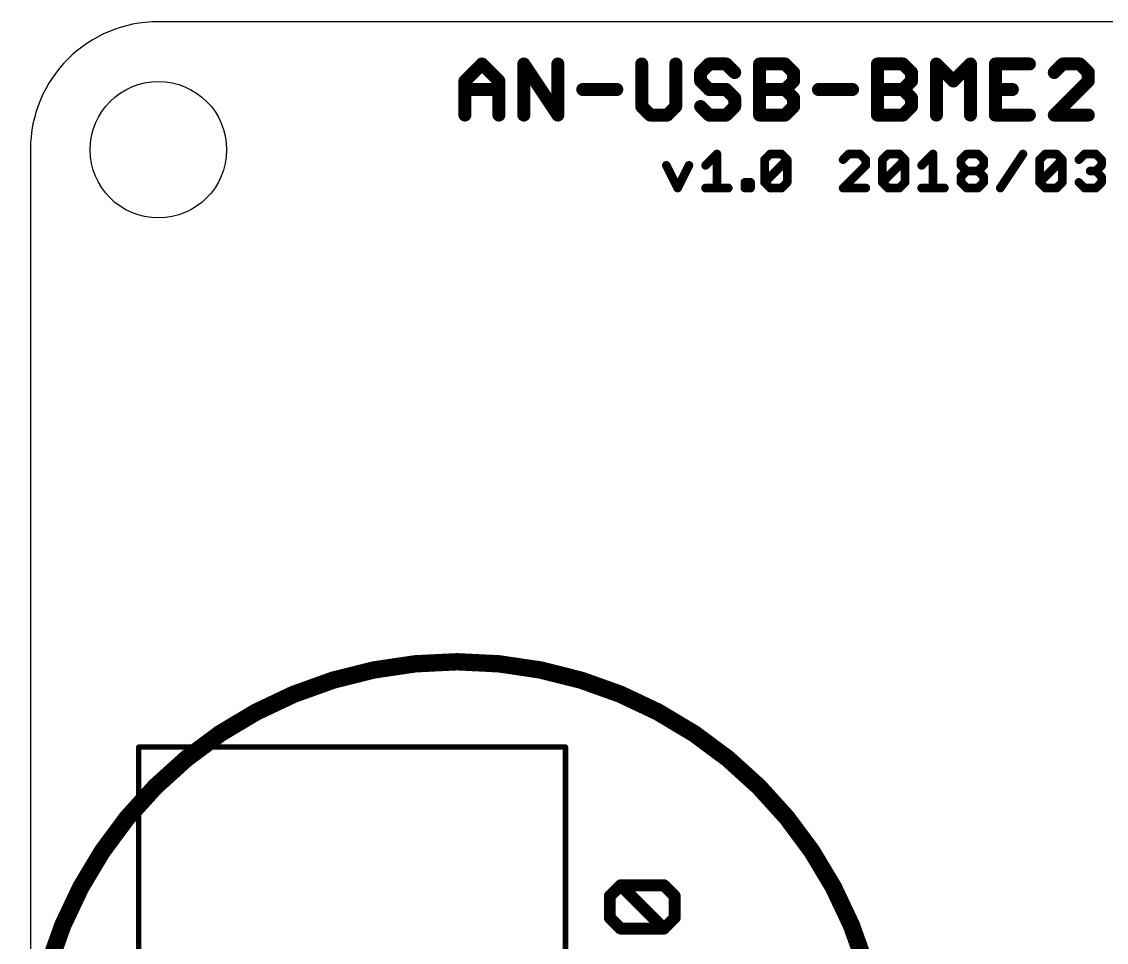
# Model space of a CAD drawing. Extents: x -0.2 to 50, y 0 to 52.7.
# Drawn here: x -0.2 to 25.21, y 28.43 to 50 of the extents above; entities that cross this region are included whole.
import ezdxf

# ---------------------------------------------------------------- set-up
doc = ezdxf.new("R2010")
doc.units = 0
doc.layers.add('20', color=30, linetype='CONTINUOUS')
doc.layers.add('21', color=253, linetype='CONTINUOUS')

msp = doc.modelspace()

# ---------------------------------------------------------------- linework, layer by layer
at = {"layer": '20'}
for p, q in [((47, 50), (3, 50)), ((0, 47), (0, 3))]:
    msp.add_line(p, q, dxfattribs=at)
msp.add_circle((3, 47), 1.6, dxfattribs=at)
msp.add_arc((3, 47), 3, 90, 180, dxfattribs=at)
at = {"layer": '21'}
for points, const_width in [([(10.1824, 48.6099), (10.5811, 49.0086)], 0.3048), ([(10.5811, 49.0086), (10.9799, 48.6099)], 0.3048), ([(11.5636, 47.8124), (11.5636, 49.0086)], 0.3048), ([(11.5636, 49.0086), (12.3611, 47.8124)], 0.3048), ([(12.3611, 47.8124), (12.3611, 49.0086)], 0.3048), ([(14.3259, 49.0086), (14.3259, 48.0118)], 0.3048), ([(15.1234, 48.0118), (15.1234, 49.0086)], 0.3048), ([(15.9065, 49.0086), (15.7071, 48.8093)], 0.3048), ([(16.3052, 49.0086), (15.9065, 49.0086)], 0.3048), ([(16.5046, 48.8093), (16.3052, 49.0086)], 0.3048), ([(17.0883, 47.8124), (17.0883, 49.0086)], 0.3048), ([(17.0883, 49.0086), (17.6864, 49.0086)], 0.3048), ([(17.6864, 49.0086), (17.8858, 48.8093)], 0.3048), ([(19.8506, 47.8124), (19.8506, 49.0086)], 0.3048), ([(19.8506, 49.0086), (20.4488, 49.0086)], 0.3048), ([(20.4488, 49.0086), (20.6481, 48.8093)], 0.3048), ([(21.2318, 47.8124), (21.2318, 49.0086)], 0.3048), ([(21.2318, 49.0086), (21.6306, 48.6099)], 0.3048), ([(21.6306, 48.6099), (22.0293, 49.0086)], 0.3048), ([(22.0293, 49.0086), (22.0293, 47.8124)], 0.3048), ([(23.4105, 49.0086), (22.613, 49.0086)], 0.3048), ([(22.613, 49.0086), (22.613, 47.8124)], 0.3048), ([(24.1936, 49.0086), (23.9942, 48.8093)], 0.3048), ([(24.5923, 49.0086), (24.1936, 49.0086)], 0.3048), ([(24.7917, 48.8093), (24.5923, 49.0086)], 0.3048), ([(15.7071, 48.8093), (15.7071, 48.6099)], 0.3048), ([(17.8858, 48.8093), (17.8858, 48.6099)], 0.3048), ([(20.6481, 48.8093), (20.6481, 48.6099)], 0.3048), ([(24.7917, 48.6099), (24.7917, 48.8093)], 0.3048), ([(10.1824, 47.8124), (10.1824, 48.6099)], 0.3048), ([(10.1824, 48.4105), (10.9799, 48.4105)], 0.3048), ([(10.9799, 48.6099), (10.9799, 47.8124)], 0.3048), ([(12.9448, 48.4105), (13.7422, 48.4105)], 0.3048), ([(15.7071, 48.6099), (15.9065, 48.4105)], 0.3048), ([(15.9065, 48.4105), (16.3052, 48.4105)], 0.3048), ([(16.3052, 48.4105), (16.5046, 48.2111)], 0.3048), ([(17.0883, 48.4105), (17.6864, 48.4105)], 0.3048), ([(17.8858, 48.6099), (17.6864, 48.4105)], 0.3048), ([(17.6864, 48.4105), (17.8858, 48.2111)], 0.3048), ([(18.4695, 48.4105), (19.267, 48.4105)], 0.3048), ([(19.8506, 48.4105), (20.4488, 48.4105)], 0.3048), ([(20.6481, 48.6099), (20.4488, 48.4105)], 0.3048), ([(20.4488, 48.4105), (20.6481, 48.2111)], 0.3048), ([(22.613, 48.4105), (23.0117, 48.4105)], 0.3048), ([(23.9942, 47.8124), (24.7917, 48.6099)], 0.3048), ([(16.5046, 48.2111), (16.5046, 48.0118)], 0.3048), ([(17.8858, 48.2111), (17.8858, 48.0118)], 0.3048), ([(20.6481, 48.2111), (20.6481, 48.0118)], 0.3048), ([(14.3259, 48.0118), (14.5253, 47.8124)], 0.3048), ([(14.924, 47.8124), (15.1234, 48.0118)], 0.3048), ([(15.9065, 47.8124), (15.7071, 48.0118)], 0.3048), ([(16.5046, 48.0118), (16.3052, 47.8124)], 0.3048), ([(17.8858, 48.0118), (17.6864, 47.8124)], 0.3048), ([(20.6481, 48.0118), (20.4488, 47.8124)], 0.3048), ([(14.5253, 47.8124), (14.924, 47.8124)], 0.3048), ([(16.3052, 47.8124), (15.9065, 47.8124)], 0.3048), ([(17.6864, 47.8124), (17.0883, 47.8124)], 0.3048), ([(20.4488, 47.8124), (19.8506, 47.8124)], 0.3048), ([(22.613, 47.8124), (23.4105, 47.8124)], 0.3048), ([(24.7917, 47.8124), (23.9942, 47.8124)], 0.3048), ([(15.8224, 46.6333), (16.0882, 46.8991)], 0.2032), ([(16.0882, 46.8991), (16.0882, 46.1016)], 0.2032), ([(17.2036, 46.7662), (17.3365, 46.8991)], 0.2032), ([(17.2036, 46.2345), (17.2036, 46.7662)], 0.2032), ([(17.2036, 46.2345), (17.7352, 46.7662)], 0.2032), ([(17.3365, 46.8991), (17.6023, 46.8991)], 0.2032), ([(17.6023, 46.8991), (17.7352, 46.7662)], 0.2032), ([(17.7352, 46.7662), (17.7352, 46.2345)], 0.2032), ([(19.178, 46.8991), (19.0451, 46.7662)], 0.2032), ([(19.4439, 46.8991), (19.178, 46.8991)], 0.2032), ([(19.5768, 46.7662), (19.4439, 46.8991)], 0.2032), ([(19.5768, 46.6333), (19.5768, 46.7662)], 0.2032), ([(19.9659, 46.7662), (20.0988, 46.8991)], 0.2032), ([(19.9659, 46.2345), (19.9659, 46.7662)], 0.2032), ([(19.9659, 46.2345), (20.4976, 46.7662)], 0.2032), ([(20.0988, 46.8991), (20.3647, 46.8991)], 0.2032), ([(20.3647, 46.8991), (20.4976, 46.7662)], 0.2032), ([(20.4976, 46.7662), (20.4976, 46.2345)], 0.2032), ([(20.8867, 46.6333), (21.1525, 46.8991)], 0.2032), ([(21.1525, 46.8991), (21.1525, 46.1016)], 0.2032), ([(21.8075, 46.7662), (21.9404, 46.8991)], 0.2032), ([(21.8075, 46.6333), (21.8075, 46.7662)], 0.2032), ([(21.9404, 46.8991), (22.2062, 46.8991)], 0.2032), ([(22.2062, 46.8991), (22.3391, 46.7662)], 0.2032), ([(22.3391, 46.7662), (22.3391, 46.6333)], 0.2032), ([(22.7283, 46.1016), (23.2599, 46.8991)], 0.2032), ([(23.6491, 46.7662), (23.782, 46.8991)], 0.2032), ([(23.6491, 46.2345), (23.6491, 46.7662)], 0.2032), ([(23.6491, 46.2345), (24.1807, 46.7662)], 0.2032), ([(23.782, 46.8991), (24.0478, 46.8991)], 0.2032), ([(24.0478, 46.8991), (24.1807, 46.7662)], 0.2032), ([(24.1807, 46.7662), (24.1807, 46.2345)], 0.2032), ([(24.5698, 46.7662), (24.7027, 46.8991)], 0.2032), ([(24.7027, 46.8991), (24.9686, 46.8991)], 0.2032), ([(24.9686, 46.8991), (25.1015, 46.7662)], 0.2032), ([(25.1015, 46.7662), (25.1015, 46.6333)], 0.2032), ([(14.9016, 46.6333), (15.1674, 46.1016)], 0.2032), ([(15.1674, 46.1016), (15.4333, 46.6333)], 0.2032), ([(19.0451, 46.1016), (19.5768, 46.6333)], 0.2032), ([(21.9404, 46.5003), (21.8075, 46.6333)], 0.2032), ([(21.8075, 46.3674), (21.9404, 46.5003)], 0.2032), ([(21.9404, 46.5003), (22.2062, 46.5003)], 0.2032), ([(22.3391, 46.6333), (22.2062, 46.5003)], 0.2032), ([(22.2062, 46.5003), (22.3391, 46.3674)], 0.2032), ([(24.9686, 46.5003), (24.8357, 46.5003)], 0.2032), ([(25.1015, 46.6333), (24.9686, 46.5003)], 0.2032), ([(24.9686, 46.5003), (25.1015, 46.3674)], 0.2032), ([(16.7432, 46.1016), (16.7432, 46.2345)], 0.2032), ([(16.7432, 46.2345), (16.8761, 46.2345)], 0.2032), ([(16.8761, 46.2345), (16.8761, 46.1016)], 0.2032), ([(17.3365, 46.1016), (17.2036, 46.2345)], 0.2032), ([(17.7352, 46.2345), (17.6023, 46.1016)], 0.2032), ([(20.0988, 46.1016), (19.9659, 46.2345)], 0.2032), ([(20.4976, 46.2345), (20.3647, 46.1016)], 0.2032), ([(21.8075, 46.2345), (21.8075, 46.3674)], 0.2032), ([(21.9404, 46.1016), (21.8075, 46.2345)], 0.2032), ([(22.3391, 46.2345), (22.2062, 46.1016)], 0.2032), ([(22.3391, 46.3674), (22.3391, 46.2345)], 0.2032), ([(23.782, 46.1016), (23.6491, 46.2345)], 0.2032), ([(24.1807, 46.2345), (24.0478, 46.1016)], 0.2032), ([(24.7027, 46.1016), (24.5698, 46.2345)], 0.2032), ([(25.1015, 46.2345), (24.9686, 46.1016)], 0.2032), ([(25.1015, 46.3674), (25.1015, 46.2345)], 0.2032), ([(15.8224, 46.1016), (16.354, 46.1016)], 0.2032), ([(16.8761, 46.1016), (16.7432, 46.1016)], 0.2032), ([(17.6023, 46.1016), (17.3365, 46.1016)], 0.2032), ([(19.5768, 46.1016), (19.0451, 46.1016)], 0.2032), ([(20.3647, 46.1016), (20.0988, 46.1016)], 0.2032), ([(20.8867, 46.1016), (21.4184, 46.1016)], 0.2032), ([(22.2062, 46.1016), (21.9404, 46.1016)], 0.2032), ([(24.0478, 46.1016), (23.782, 46.1016)], 0.2032), ([(24.9686, 46.1016), (24.7027, 46.1016)], 0.2032), ([(2.54, 17), (2.54, 33)], 0.127), ([(2.54, 33), (12.54, 33)], 0.127), ([(12.54, 33), (12.54, 17)], 0.127), ([(13.5784, 29.5077), (13.8321, 29.7614)], 0.2794), ([(13.8321, 29.7614), (14.8467, 29.7614)], 0.2794), ([(14.8467, 28.7468), (13.8321, 29.7614)], 0.2794), ([(14.8467, 29.7614), (15.1003, 29.5077)], 0.2794), ([(13.5784, 29.0004), (13.5784, 29.5077)], 0.2794), ([(15.1003, 29.5077), (15.1003, 29.0004)], 0.2794), ([(13.8321, 28.7468), (13.5784, 29.0004)], 0.2794), ([(15.1003, 29.0004), (14.8467, 28.7468)], 0.2794), ([(14.8467, 28.7468), (13.8321, 28.7468)], 0.2794)]:
    msp.add_lwpolyline(points, dxfattribs=dict(at, const_width=const_width))
for points, const_width in [([(10.635, 49.0625, 1), (10.5273, 48.9547)], 0.1524), ([(10.635, 48.9547, 1), (10.5273, 49.0625)], 0.1524), ([(11.6398, 49.0086, 1), (11.4874, 49.0086)], 0.1524), ([(11.627, 49.0509, 1), (11.5002, 48.9664)], 0.1524), ([(12.4373, 49.0086, 1), (12.2849, 49.0086)], 0.1524), ([(14.4021, 49.0086, 1), (14.2497, 49.0086)], 0.1524), ([(15.1996, 49.0086, 1), (15.0472, 49.0086)], 0.1524), ([(15.9065, 49.0848, 1), (15.9065, 48.9324)], 0.1524), ([(15.9604, 48.9547, 1), (15.8526, 49.0625)], 0.1524), ([(16.3591, 49.0625, 1), (16.2513, 48.9547)], 0.1524), ([(16.3052, 48.9324, 1), (16.3052, 49.0848)], 0.1524), ([(17.1645, 49.0086, 1), (17.0121, 49.0086)], 0.1524), ([(17.0883, 49.0848, 1), (17.0883, 48.9324)], 0.1524), ([(17.7403, 49.0625, 1), (17.6325, 48.9547)], 0.1524), ([(17.6864, 48.9324, 1), (17.6864, 49.0848)], 0.1524), ([(19.9268, 49.0086, 1), (19.7744, 49.0086)], 0.1524), ([(19.8506, 49.0848, 1), (19.8506, 48.9324)], 0.1524), ([(20.5026, 49.0625, 1), (20.3949, 48.9547)], 0.1524), ([(20.4488, 48.9324, 1), (20.4488, 49.0848)], 0.1524), ([(21.308, 49.0086, 1), (21.1556, 49.0086)], 0.1524), ([(21.2857, 49.0625, 1), (21.1779, 48.9547)], 0.1524), ([(22.1055, 49.0086, 1), (21.9531, 49.0086)], 0.1524), ([(22.0832, 48.9547, 1), (21.9754, 49.0625)], 0.1524), ([(22.613, 49.0848, 1), (22.613, 48.9324)], 0.1524), ([(22.6892, 49.0086, 1), (22.5368, 49.0086)], 0.1524), ([(23.4105, 48.9324, 1), (23.4105, 49.0848)], 0.1524), ([(24.1936, 49.0848, 1), (24.1936, 48.9324)], 0.1524), ([(24.2474, 48.9547, 1), (24.1397, 49.0625)], 0.1524), ([(24.6462, 49.0625, 1), (24.5384, 48.9547)], 0.1524), ([(24.5923, 48.9324, 1), (24.5923, 49.0848)], 0.1524), ([(15.7833, 48.8093, 1), (15.6309, 48.8093)], 0.1524), ([(15.6532, 48.8631, 1), (15.761, 48.7554)], 0.1524), ([(16.4507, 48.7554, 1), (16.5585, 48.8631)], 0.1524), ([(17.962, 48.8093, 1), (17.8096, 48.8093)], 0.1524), ([(17.8319, 48.7554, 1), (17.9397, 48.8631)], 0.1524), ([(20.7243, 48.8093, 1), (20.5719, 48.8093)], 0.1524), ([(20.5942, 48.7554, 1), (20.702, 48.8631)], 0.1524), ([(23.9403, 48.8631, 1), (24.0481, 48.7554)], 0.1524), ([(24.8679, 48.8093, 1), (24.7155, 48.8093)], 0.1524), ([(24.7378, 48.7554, 1), (24.8455, 48.8631)], 0.1524), ([(10.2586, 48.6099, 1), (10.1062, 48.6099)], 0.1524), ([(10.1285, 48.6638, 1), (10.2363, 48.556)], 0.1524), ([(10.1824, 48.4867, 1), (10.1824, 48.3343)], 0.1524), ([(11.0561, 48.6099, 1), (10.9037, 48.6099)], 0.1524), ([(10.926, 48.556, 1), (11.0338, 48.6638)], 0.1524), ([(10.9799, 48.3343, 1), (10.9799, 48.4867)], 0.1524), ([(12.9448, 48.4867, 1), (12.9448, 48.3343)], 0.1524), ([(13.7422, 48.3343, 1), (13.7422, 48.4867)], 0.1524), ([(15.761, 48.6638, 1), (15.6532, 48.556)], 0.1524), ([(15.6309, 48.6099, 1), (15.7833, 48.6099)], 0.1524), ([(15.9065, 48.4867, 1), (15.9065, 48.3343)], 0.1524), ([(16.3591, 48.4644, 1), (16.2513, 48.3566)], 0.1524), ([(16.3052, 48.3343, 1), (16.3052, 48.4867)], 0.1524), ([(17.0883, 48.4867, 1), (17.0883, 48.3343)], 0.1524), ([(17.7403, 48.4644, 1), (17.6325, 48.3566)], 0.1524), ([(17.6864, 48.3343, 1), (17.6864, 48.4867)], 0.1524), ([(17.8096, 48.6099, 1), (17.962, 48.6099)], 0.1524), ([(17.9397, 48.556, 1), (17.8319, 48.6638)], 0.1524), ([(18.4695, 48.4867, 1), (18.4695, 48.3343)], 0.1524), ([(19.267, 48.3343, 1), (19.267, 48.4867)], 0.1524), ([(19.8506, 48.4867, 1), (19.8506, 48.3343)], 0.1524), ([(20.5026, 48.4644, 1), (20.3949, 48.3566)], 0.1524), ([(20.4488, 48.3343, 1), (20.4488, 48.4867)], 0.1524), ([(20.5719, 48.6099, 1), (20.7243, 48.6099)], 0.1524), ([(20.702, 48.556, 1), (20.5942, 48.6638)], 0.1524), ([(21.5767, 48.6638, 1), (21.6844, 48.556)], 0.1524), ([(21.5767, 48.556, 1), (21.6844, 48.6638)], 0.1524), ([(22.613, 48.4867, 1), (22.613, 48.3343)], 0.1524), ([(23.0117, 48.3343, 1), (23.0117, 48.4867)], 0.1524), ([(24.7155, 48.6099, 1), (24.8679, 48.6099)], 0.1524), ([(24.8455, 48.556, 1), (24.7378, 48.6638)], 0.1524), ([(15.8526, 48.3566, 1), (15.9604, 48.4644)], 0.1524), ([(16.5808, 48.2111, 1), (16.4284, 48.2111)], 0.1524), ([(16.4507, 48.1573, 1), (16.5585, 48.265)], 0.1524), ([(17.6325, 48.4644, 1), (17.7403, 48.3566)], 0.1524), ([(17.962, 48.2111, 1), (17.8096, 48.2111)], 0.1524), ([(17.8319, 48.1573, 1), (17.9397, 48.265)], 0.1524), ([(20.3949, 48.4644, 1), (20.5026, 48.3566)], 0.1524), ([(20.7243, 48.2111, 1), (20.5719, 48.2111)], 0.1524), ([(20.5942, 48.1573, 1), (20.702, 48.265)], 0.1524), ([(14.2497, 48.0118, 1), (14.4021, 48.0118)], 0.1524), ([(14.3798, 48.0657, 1), (14.2721, 47.9579)], 0.1524), ([(15.0472, 48.0118, 1), (15.1996, 48.0118)], 0.1524), ([(15.1773, 47.9579, 1), (15.0695, 48.0657)], 0.1524), ([(15.761, 48.0657, 1), (15.6532, 47.9579)], 0.1524), ([(16.4284, 48.0118, 1), (16.5808, 48.0118)], 0.1524), ([(16.5585, 47.9579, 1), (16.4507, 48.0657)], 0.1524), ([(17.8096, 48.0118, 1), (17.962, 48.0118)], 0.1524), ([(17.9397, 47.9579, 1), (17.8319, 48.0657)], 0.1524), ([(20.5719, 48.0118, 1), (20.7243, 48.0118)], 0.1524), ([(20.702, 47.9579, 1), (20.5942, 48.0657)], 0.1524), ([(10.1062, 47.8124, 1), (10.2586, 47.8124)], 0.1524), ([(10.9037, 47.8124, 1), (11.0561, 47.8124)], 0.1524), ([(11.4874, 47.8124, 1), (11.6398, 47.8124)], 0.1524), ([(12.2849, 47.8124, 1), (12.4373, 47.8124)], 0.1524), ([(12.2977, 47.7701, 1), (12.4245, 47.8547)], 0.1524), ([(14.5253, 47.8886, 1), (14.5253, 47.7362)], 0.1524), ([(14.4714, 47.7585, 1), (14.5792, 47.8663)], 0.1524), ([(14.8702, 47.8663, 1), (14.9779, 47.7585)], 0.1524), ([(14.924, 47.7362, 1), (14.924, 47.8886)], 0.1524), ([(15.9065, 47.8886, 1), (15.9065, 47.7362)], 0.1524), ([(15.8526, 47.7585, 1), (15.9604, 47.8663)], 0.1524), ([(16.2513, 47.8663, 1), (16.3591, 47.7585)], 0.1524), ([(16.3052, 47.7362, 1), (16.3052, 47.8886)], 0.1524), ([(17.0883, 47.8886, 1), (17.0883, 47.7362)], 0.1524), ([(17.0121, 47.8124, 1), (17.1645, 47.8124)], 0.1524), ([(17.6325, 47.8663, 1), (17.7403, 47.7585)], 0.1524), ([(17.6864, 47.7362, 1), (17.6864, 47.8886)], 0.1524), ([(19.8506, 47.8886, 1), (19.8506, 47.7362)], 0.1524), ([(19.7744, 47.8124, 1), (19.9268, 47.8124)], 0.1524), ([(20.3949, 47.8663, 1), (20.5026, 47.7585)], 0.1524), ([(20.4488, 47.7362, 1), (20.4488, 47.8886)], 0.1524), ([(21.1556, 47.8124, 1), (21.308, 47.8124)], 0.1524), ([(21.9531, 47.8124, 1), (22.1055, 47.8124)], 0.1524), ([(22.613, 47.8886, 1), (22.613, 47.7362)], 0.1524), ([(22.5368, 47.8124, 1), (22.6892, 47.8124)], 0.1524), ([(23.4105, 47.7362, 1), (23.4105, 47.8886)], 0.1524), ([(23.9942, 47.8886, 1), (23.9942, 47.7362)], 0.1524), ([(23.9403, 47.8663, 1), (24.0481, 47.7585)], 0.1524), ([(24.7917, 47.7362, 1), (24.7917, 47.8886)], 0.1524), ([(16.139, 46.8991, 1), (16.0374, 46.8991)], 0.1016), ([(16.1241, 46.8632, 1), (16.0523, 46.935)], 0.1016), ([(17.1676, 46.8021, 1), (17.2395, 46.7302)], 0.1016), ([(17.2544, 46.7662, 1), (17.1528, 46.7662)], 0.1016), ([(17.3365, 46.9499, 1), (17.3365, 46.8483)], 0.1016), ([(17.3724, 46.8632, 1), (17.3006, 46.935)], 0.1016), ([(17.6382, 46.935, 1), (17.5664, 46.8632)], 0.1016), ([(17.6023, 46.8483, 1), (17.6023, 46.9499)], 0.1016), ([(17.786, 46.7662, 1), (17.6844, 46.7662)], 0.1016), ([(17.7711, 46.7302, 1), (17.6993, 46.8021)], 0.1016), ([(17.6993, 46.7302, 1), (17.7711, 46.8021)], 0.1016), ([(19.0092, 46.8021, 1), (19.081, 46.7302)], 0.1016), ([(19.178, 46.9499, 1), (19.178, 46.8483)], 0.1016), ([(19.214, 46.8632, 1), (19.1421, 46.935)], 0.1016), ([(19.4798, 46.935, 1), (19.4079, 46.8632)], 0.1016), ([(19.4439, 46.8483, 1), (19.4439, 46.9499)], 0.1016), ([(19.6276, 46.7662, 1), (19.526, 46.7662)], 0.1016), ([(19.5409, 46.7302, 1), (19.6127, 46.8021)], 0.1016), ([(20.0167, 46.7662, 1), (19.9151, 46.7662)], 0.1016), ([(19.93, 46.8021, 1), (20.0018, 46.7302)], 0.1016), ([(20.0988, 46.9499, 1), (20.0988, 46.8483)], 0.1016), ([(20.1347, 46.8632, 1), (20.0629, 46.935)], 0.1016), ([(20.4006, 46.935, 1), (20.3287, 46.8632)], 0.1016), ([(20.3647, 46.8483, 1), (20.3647, 46.9499)], 0.1016), ([(20.5484, 46.7662, 1), (20.4468, 46.7662)], 0.1016), ([(20.5335, 46.7302, 1), (20.4616, 46.8021)], 0.1016), ([(20.4616, 46.7302, 1), (20.5335, 46.8021)], 0.1016), ([(21.2033, 46.8991, 1), (21.1017, 46.8991)], 0.1016), ([(21.1884, 46.8632, 1), (21.1166, 46.935)], 0.1016), ([(21.8583, 46.7662, 1), (21.7567, 46.7662)], 0.1016), ([(21.7716, 46.8021, 1), (21.8434, 46.7302)], 0.1016), ([(21.9404, 46.9499, 1), (21.9404, 46.8483)], 0.1016), ([(21.9763, 46.8632, 1), (21.9045, 46.935)], 0.1016), ([(22.2421, 46.935, 1), (22.1703, 46.8632)], 0.1016), ([(22.2062, 46.8483, 1), (22.2062, 46.9499)], 0.1016), ([(22.3899, 46.7662, 1), (22.2883, 46.7662)], 0.1016), ([(22.3032, 46.7302, 1), (22.3751, 46.8021)], 0.1016), ([(23.3022, 46.8709, 1), (23.2177, 46.9273)], 0.1016), ([(23.6131, 46.8021, 1), (23.685, 46.7302)], 0.1016), ([(23.6999, 46.7662, 1), (23.5983, 46.7662)], 0.1016), ([(23.782, 46.9499, 1), (23.782, 46.8483)], 0.1016), ([(23.8179, 46.8632, 1), (23.746, 46.935)], 0.1016), ([(24.0837, 46.935, 1), (24.0119, 46.8632)], 0.1016), ([(24.0478, 46.8483, 1), (24.0478, 46.9499)], 0.1016), ([(24.2315, 46.7662, 1), (24.1299, 46.7662)], 0.1016), ([(24.2166, 46.7302, 1), (24.1448, 46.8021)], 0.1016), ([(24.1448, 46.7302, 1), (24.2166, 46.8021)], 0.1016), ([(24.5339, 46.8021, 1), (24.6058, 46.7302)], 0.1016), ([(24.7027, 46.9499, 1), (24.7027, 46.8483)], 0.1016), ([(24.7387, 46.8632, 1), (24.6668, 46.935)], 0.1016), ([(25.0045, 46.935, 1), (24.9327, 46.8632)], 0.1016), ([(24.9686, 46.8483, 1), (24.9686, 46.9499)], 0.1016), ([(25.1523, 46.7662, 1), (25.0507, 46.7662)], 0.1016), ([(25.0656, 46.7302, 1), (25.1374, 46.8021)], 0.1016), ([(14.947, 46.656, 1), (14.8562, 46.6105)], 0.1016), ([(15.4787, 46.6105, 1), (15.3878, 46.656)], 0.1016), ([(15.7865, 46.6692, 1), (15.8583, 46.5973)], 0.1016), ([(19.526, 46.6333, 1), (19.6276, 46.6333)], 0.1016), ([(19.6127, 46.5973, 1), (19.5409, 46.6692)], 0.1016), ([(20.8508, 46.6692, 1), (20.9226, 46.5973)], 0.1016), ([(21.8434, 46.6692, 1), (21.7716, 46.5973)], 0.1016), ([(21.7567, 46.6333, 1), (21.8583, 46.6333)], 0.1016), ([(21.9404, 46.5511, 1), (21.9404, 46.4495)], 0.1016), ([(21.9763, 46.4644, 1), (21.9045, 46.5363)], 0.1016), ([(21.9045, 46.4644, 1), (21.9763, 46.5363)], 0.1016), ([(22.2421, 46.5363, 1), (22.1703, 46.4644)], 0.1016), ([(22.1703, 46.5363, 1), (22.2421, 46.4644)], 0.1016), ([(22.2062, 46.4495, 1), (22.2062, 46.5511)], 0.1016), ([(22.2883, 46.6333, 1), (22.3899, 46.6333)], 0.1016), ([(22.3751, 46.5973, 1), (22.3032, 46.6692)], 0.1016), ([(24.8357, 46.5511, 1), (24.8357, 46.4495)], 0.1016), ([(25.0045, 46.5363, 1), (24.9327, 46.4644)], 0.1016), ([(24.9327, 46.5363, 1), (25.0045, 46.4644)], 0.1016), ([(24.9686, 46.4495, 1), (24.9686, 46.5511)], 0.1016), ([(25.0507, 46.6333, 1), (25.1523, 46.6333)], 0.1016), ([(25.1374, 46.5973, 1), (25.0656, 46.6692)], 0.1016), ([(16.794, 46.2345, 1), (16.6924, 46.2345)], 0.1016), ([(16.7432, 46.2853, 1), (16.7432, 46.1837)], 0.1016), ([(16.9269, 46.2345, 1), (16.8253, 46.2345)], 0.1016), ([(16.8761, 46.1837, 1), (16.8761, 46.2853)], 0.1016), ([(17.2395, 46.2704, 1), (17.1676, 46.1986)], 0.1016), ([(17.1676, 46.2704, 1), (17.2395, 46.1986)], 0.1016), ([(17.1528, 46.2345, 1), (17.2544, 46.2345)], 0.1016), ([(17.6844, 46.2345, 1), (17.786, 46.2345)], 0.1016), ([(17.7711, 46.1986, 1), (17.6993, 46.2704)], 0.1016), ([(20.0018, 46.2704, 1), (19.93, 46.1986)], 0.1016), ([(19.93, 46.2704, 1), (20.0018, 46.1986)], 0.1016), ([(19.9151, 46.2345, 1), (20.0167, 46.2345)], 0.1016), ([(20.4468, 46.2345, 1), (20.5484, 46.2345)], 0.1016), ([(20.5335, 46.1986, 1), (20.4616, 46.2704)], 0.1016), ([(21.8583, 46.3674, 1), (21.7567, 46.3674)], 0.1016), ([(21.7716, 46.4033, 1), (21.8434, 46.3315)], 0.1016), ([(21.8434, 46.2704, 1), (21.7716, 46.1986)], 0.1016), ([(21.7567, 46.2345, 1), (21.8583, 46.2345)], 0.1016), ([(22.3899, 46.3674, 1), (22.2883, 46.3674)], 0.1016), ([(22.2883, 46.2345, 1), (22.3899, 46.2345)], 0.1016), ([(22.3032, 46.3315, 1), (22.3751, 46.4033)], 0.1016), ([(22.3751, 46.1986, 1), (22.3032, 46.2704)], 0.1016), ([(23.685, 46.2704, 1), (23.6131, 46.1986)], 0.1016), ([(23.6131, 46.2704, 1), (23.685, 46.1986)], 0.1016), ([(23.5983, 46.2345, 1), (23.6999, 46.2345)], 0.1016), ([(24.1299, 46.2345, 1), (24.2315, 46.2345)], 0.1016), ([(24.2166, 46.1986, 1), (24.1448, 46.2704)], 0.1016), ([(24.6058, 46.2704, 1), (24.5339, 46.1986)], 0.1016), ([(25.1523, 46.3674, 1), (25.0507, 46.3674)], 0.1016), ([(25.0507, 46.2345, 1), (25.1523, 46.2345)], 0.1016), ([(25.0656, 46.3315, 1), (25.1374, 46.4033)], 0.1016), ([(25.1374, 46.1986, 1), (25.0656, 46.2704)], 0.1016), ([(15.122, 46.1243, 1), (15.2129, 46.0789)], 0.1016), ([(15.122, 46.0789, 1), (15.2129, 46.1243)], 0.1016), ([(15.8224, 46.1524, 1), (15.8224, 46.0508)], 0.1016), ([(16.0374, 46.1016, 1), (16.139, 46.1016)], 0.1016), ([(16.354, 46.0508, 1), (16.354, 46.1524)], 0.1016), ([(16.7432, 46.1524, 1), (16.7432, 46.0508)], 0.1016), ([(16.6924, 46.1016, 1), (16.794, 46.1016)], 0.1016), ([(16.8253, 46.1016, 1), (16.9269, 46.1016)], 0.1016), ([(16.8761, 46.0508, 1), (16.8761, 46.1524)], 0.1016), ([(17.3365, 46.1524, 1), (17.3365, 46.0508)], 0.1016), ([(17.3006, 46.0657, 1), (17.3724, 46.1375)], 0.1016), ([(17.5664, 46.1375, 1), (17.6382, 46.0657)], 0.1016), ([(17.6023, 46.0508, 1), (17.6023, 46.1524)], 0.1016), ([(19.0451, 46.1524, 1), (19.0451, 46.0508)], 0.1016), ([(19.0092, 46.1375, 1), (19.081, 46.0657)], 0.1016), ([(19.5768, 46.0508, 1), (19.5768, 46.1524)], 0.1016), ([(20.0988, 46.1524, 1), (20.0988, 46.0508)], 0.1016), ([(20.0629, 46.0657, 1), (20.1347, 46.1375)], 0.1016), ([(20.3287, 46.1375, 1), (20.4006, 46.0657)], 0.1016), ([(20.3647, 46.0508, 1), (20.3647, 46.1524)], 0.1016), ([(20.8867, 46.1524, 1), (20.8867, 46.0508)], 0.1016), ([(21.1017, 46.1016, 1), (21.2033, 46.1016)], 0.1016), ([(21.4184, 46.0508, 1), (21.4184, 46.1524)], 0.1016), ([(21.9404, 46.1524, 1), (21.9404, 46.0508)], 0.1016), ([(21.9045, 46.0657, 1), (21.9763, 46.1375)], 0.1016), ([(22.1703, 46.1375, 1), (22.2421, 46.0657)], 0.1016), ([(22.2062, 46.0508, 1), (22.2062, 46.1524)], 0.1016), ([(22.686, 46.1298, 1), (22.7705, 46.0734)], 0.1016), ([(23.782, 46.1524, 1), (23.782, 46.0508)], 0.1016), ([(23.746, 46.0657, 1), (23.8179, 46.1375)], 0.1016), ([(24.0119, 46.1375, 1), (24.0837, 46.0657)], 0.1016), ([(24.0478, 46.0508, 1), (24.0478, 46.1524)], 0.1016), ([(24.7027, 46.1524, 1), (24.7027, 46.0508)], 0.1016), ([(24.6668, 46.0657, 1), (24.7387, 46.1375)], 0.1016), ([(24.9327, 46.1375, 1), (25.0045, 46.0657)], 0.1016), ([(24.9686, 46.0508, 1), (24.9686, 46.1524)], 0.1016), ([(10, 15, 1), (10, 35, 1), (10, 15)], 0.4064), ([(2.5718, 33, 1), (2.5082, 33)], 0.0635), ([(2.54, 33.0318, 1), (2.54, 32.9682)], 0.0635), ([(12.5718, 33, 1), (12.5083, 33)], 0.0635), ([(12.54, 32.9682, 1), (12.54, 33.0318)], 0.0635), ([(13.8814, 29.8108, 1), (13.7827, 29.712)], 0.1397), ([(13.8321, 29.8312, 1), (13.8321, 29.6915)], 0.1397), ([(13.8814, 29.712, 1), (13.7827, 29.8108)], 0.1397), ([(14.896, 29.8108, 1), (14.7973, 29.712)], 0.1397), ([(14.8467, 29.6915, 1), (14.8467, 29.8312)], 0.1397), ([(13.6483, 29.5077, 1), (13.5085, 29.5077)], 0.1397), ([(13.529, 29.5571, 1), (13.6278, 29.4583)], 0.1397), ([(15.1702, 29.5077, 1), (15.0305, 29.5077)], 0.1397), ([(15.0509, 29.4583, 1), (15.1497, 29.5571)], 0.1397), ([(13.5085, 29.0004, 1), (13.6483, 29.0004)], 0.1397), ([(13.6278, 29.0498, 1), (13.529, 28.951)], 0.1397), ([(15.0305, 29.0004, 1), (15.1702, 29.0004)], 0.1397), ([(15.1497, 28.951, 1), (15.0509, 29.0498)], 0.1397), ([(13.8321, 28.8166, 1), (13.8321, 28.6769)], 0.1397), ([(13.7827, 28.6974, 1), (13.8814, 28.7962)], 0.1397), ([(14.7973, 28.7962, 1), (14.896, 28.6974)], 0.1397), ([(14.7973, 28.6974, 1), (14.896, 28.7962)], 0.1397), ([(14.8467, 28.6769, 1), (14.8467, 28.8166)], 0.1397)]:
    msp.add_lwpolyline(points, format="xyb", dxfattribs=dict(at, const_width=const_width))

doc.saveas('drawing.dxf')
